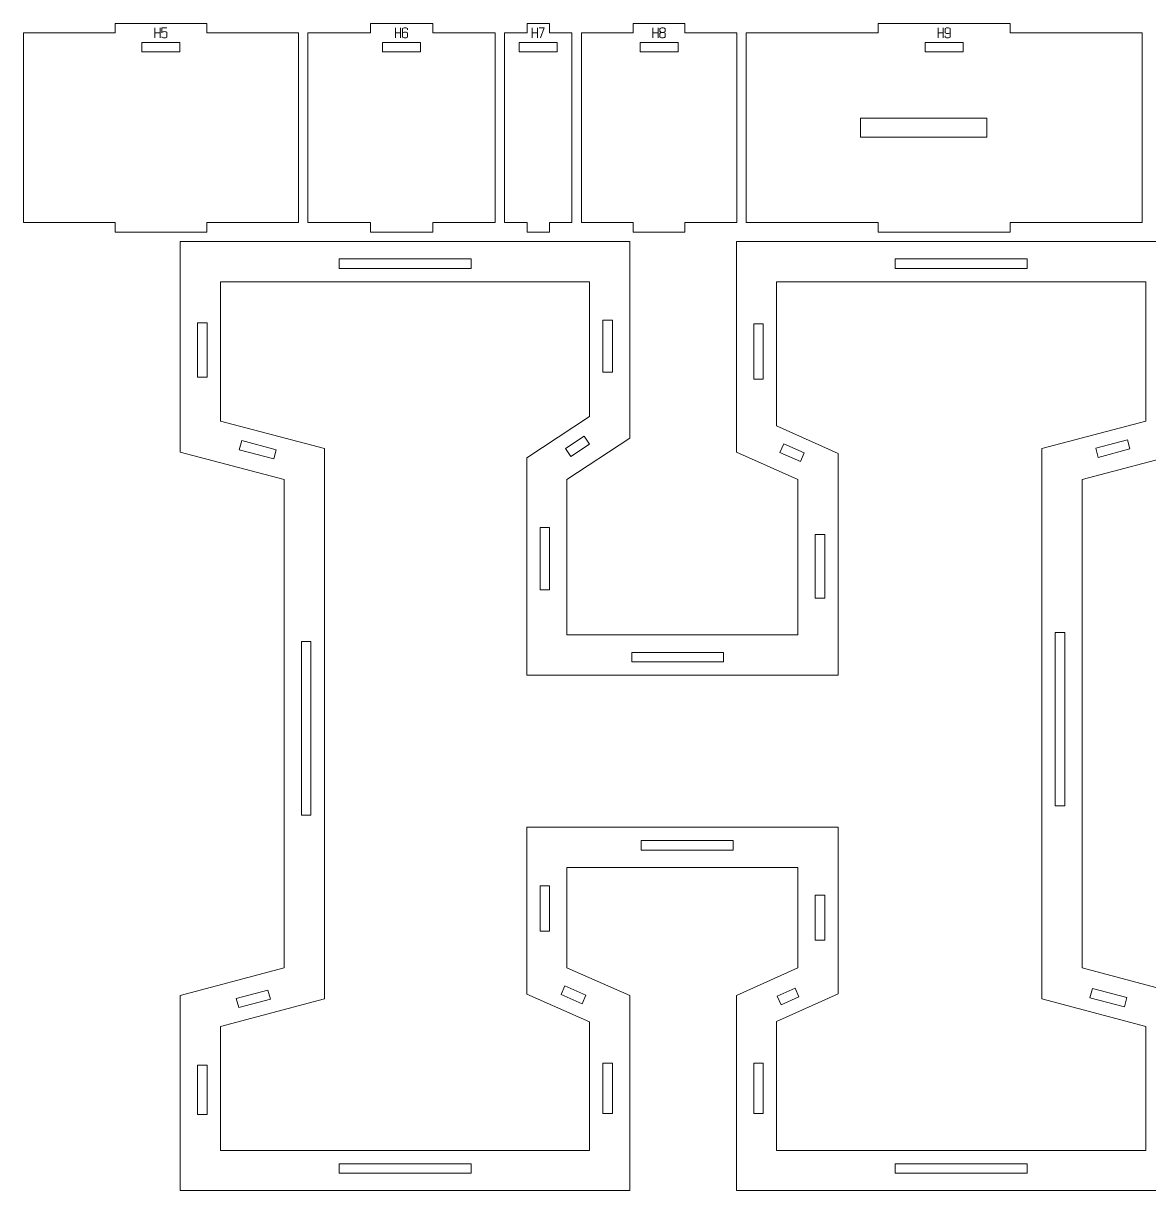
# Model space of a CAD drawing. Header units: centimetres. Extents: x -250 to 250, y -508 to 508.
# Drawn here: x -222.85 to -187.27, y -172.11 to -135.21 of the extents above; entities that cross this region are included whole.
import ezdxf

# ---------------------------------------------------------------- set-up
doc = ezdxf.new("R2010")
doc.units = ezdxf.units.CM
doc.header["$MEASUREMENT"] = 0
doc.layers.add('Capa 1', color=7, linetype='Continuous')

msp = doc.modelspace()

# ---------------------------------------------------------------- linework, layer by layer
at = {"layer": 'Capa 1', "color": 240, "lineweight": 9}
for points, knots in [([(-222.84597, -135.50568), (-222.84597, -135.50568), (-222.84597, -141.50568), (-222.84597, -141.50568), (-222.84597, -141.50568), (-219.94632, -141.50568), (-219.94632, -141.50568), (-219.94632, -141.50568), (-219.94632, -141.80568), (-219.94632, -141.80568), (-219.94632, -141.80568), (-217.04667, -141.80568), (-217.04667, -141.80568), (-217.04667, -141.80568), (-217.04667, -141.50568), (-217.04667, -141.50568), (-217.04667, -141.50568), (-214.14703, -141.50568), (-214.14703, -141.50568), (-214.14703, -141.50568), (-214.14703, -135.50568), (-214.14703, -135.50568), (-214.14703, -135.50568), (-217.04667, -135.50568), (-217.04667, -135.50568), (-217.04667, -135.50568), (-217.04667, -135.20568), (-217.04667, -135.20568), (-217.04667, -135.20568), (-219.94632, -135.20568), (-219.94632, -135.20568), (-219.94632, -135.20568), (-219.94632, -135.50568), (-219.94632, -135.50568), (-219.94632, -135.50568), (-222.84597, -135.50568), (-222.84597, -135.50568)], [0, 0, 0, 0, 0.08333333, 0.08333333, 0.08333333, 0.16666667, 0.16666667, 0.16666667, 0.25, 0.25, 0.25, 0.33333333, 0.33333333, 0.33333333, 0.41666667, 0.41666667, 0.41666667, 0.5, 0.5, 0.5, 0.58333333, 0.58333333, 0.58333333, 0.66666667, 0.66666667, 0.66666667, 0.75, 0.75, 0.75, 0.83333333, 0.83333333, 0.83333333, 0.91666667, 0.91666667, 0.91666667, 1, 1, 1, 1]), ([(-213.84703, -135.50568), (-213.84703, -135.50568), (-213.84703, -141.50568), (-213.84703, -141.50568), (-213.84703, -141.50568), (-211.87382, -141.50568), (-211.87382, -141.50568), (-211.87382, -141.50568), (-211.87382, -141.80568), (-211.87382, -141.80568), (-211.87382, -141.80568), (-209.90061, -141.80568), (-209.90061, -141.80568), (-209.90061, -141.80568), (-209.90061, -141.50568), (-209.90061, -141.50568), (-209.90061, -141.50568), (-207.9274, -141.50568), (-207.9274, -141.50568), (-207.9274, -141.50568), (-207.9274, -135.50568), (-207.9274, -135.50568), (-207.9274, -135.50568), (-209.90061, -135.50568), (-209.90061, -135.50568), (-209.90061, -135.50568), (-209.90061, -135.20568), (-209.90061, -135.20568), (-209.90061, -135.20568), (-211.87382, -135.20568), (-211.87382, -135.20568), (-211.87382, -135.20568), (-211.87382, -135.50568), (-211.87382, -135.50568), (-211.87382, -135.50568), (-213.84703, -135.50568), (-213.84703, -135.50568)], [0, 0, 0, 0, 0.08333333, 0.08333333, 0.08333333, 0.16666667, 0.16666667, 0.16666667, 0.25, 0.25, 0.25, 0.33333333, 0.33333333, 0.33333333, 0.41666667, 0.41666667, 0.41666667, 0.5, 0.5, 0.5, 0.58333333, 0.58333333, 0.58333333, 0.66666667, 0.66666667, 0.66666667, 0.75, 0.75, 0.75, 0.83333333, 0.83333333, 0.83333333, 0.91666667, 0.91666667, 0.91666667, 1, 1, 1, 1]), ([(-207.6274, -135.50568), (-207.6274, -135.50568), (-207.6274, -141.50568), (-207.6274, -141.50568), (-207.6274, -141.50568), (-206.91857, -141.50568), (-206.91857, -141.50568), (-206.91857, -141.50568), (-206.91857, -141.80568), (-206.91857, -141.80568), (-206.91857, -141.80568), (-206.20975, -141.80568), (-206.20975, -141.80568), (-206.20975, -141.80568), (-206.20975, -141.50568), (-206.20975, -141.50568), (-206.20975, -141.50568), (-205.50093, -141.50568), (-205.50093, -141.50568), (-205.50093, -141.50568), (-205.50093, -135.50568), (-205.50093, -135.50568), (-205.50093, -135.50568), (-206.20975, -135.50568), (-206.20975, -135.50568), (-206.20975, -135.50568), (-206.20975, -135.20568), (-206.20975, -135.20568), (-206.20975, -135.20568), (-206.91857, -135.20568), (-206.91857, -135.20568), (-206.91857, -135.20568), (-206.91857, -135.50568), (-206.91857, -135.50568), (-206.91857, -135.50568), (-207.6274, -135.50568), (-207.6274, -135.50568)], [0, 0, 0, 0, 0.08333333, 0.08333333, 0.08333333, 0.16666667, 0.16666667, 0.16666667, 0.25, 0.25, 0.25, 0.33333333, 0.33333333, 0.33333333, 0.41666667, 0.41666667, 0.41666667, 0.5, 0.5, 0.5, 0.58333333, 0.58333333, 0.58333333, 0.66666667, 0.66666667, 0.66666667, 0.75, 0.75, 0.75, 0.83333333, 0.83333333, 0.83333333, 0.91666667, 0.91666667, 0.91666667, 1, 1, 1, 1]), ([(-205.20093, -135.50568), (-205.20093, -135.50568), (-205.20093, -141.50568), (-205.20093, -141.50568), (-205.20093, -141.50568), (-203.564, -141.50568), (-203.564, -141.50568), (-203.564, -141.50568), (-203.564, -141.80568), (-203.564, -141.80568), (-203.564, -141.80568), (-201.92707, -141.80568), (-201.92707, -141.80568), (-201.92707, -141.80568), (-201.92707, -141.50568), (-201.92707, -141.50568), (-201.92707, -141.50568), (-200.29014, -141.50568), (-200.29014, -141.50568), (-200.29014, -141.50568), (-200.29014, -135.50568), (-200.29014, -135.50568), (-200.29014, -135.50568), (-201.92707, -135.50568), (-201.92707, -135.50568), (-201.92707, -135.50568), (-201.92707, -135.20568), (-201.92707, -135.20568), (-201.92707, -135.20568), (-203.564, -135.20568), (-203.564, -135.20568), (-203.564, -135.20568), (-203.564, -135.50568), (-203.564, -135.50568), (-203.564, -135.50568), (-205.20093, -135.50568), (-205.20093, -135.50568)], [0, 0, 0, 0, 0.08333333, 0.08333333, 0.08333333, 0.16666667, 0.16666667, 0.16666667, 0.25, 0.25, 0.25, 0.33333333, 0.33333333, 0.33333333, 0.41666667, 0.41666667, 0.41666667, 0.5, 0.5, 0.5, 0.58333333, 0.58333333, 0.58333333, 0.66666667, 0.66666667, 0.66666667, 0.75, 0.75, 0.75, 0.83333333, 0.83333333, 0.83333333, 0.91666667, 0.91666667, 0.91666667, 1, 1, 1, 1]), ([(-199.99014, -135.50568), (-199.99014, -135.50568), (-199.99014, -141.50568), (-199.99014, -141.50568), (-199.99014, -141.50568), (-195.81752, -141.50568), (-195.81752, -141.50568), (-195.81752, -141.50568), (-195.81752, -141.80568), (-195.81752, -141.80568), (-195.81752, -141.80568), (-191.64491, -141.80568), (-191.64491, -141.80568), (-191.64491, -141.80568), (-191.64491, -141.50568), (-191.64491, -141.50568), (-191.64491, -141.50568), (-187.4723, -141.50568), (-187.4723, -141.50568), (-187.4723, -141.50568), (-187.4723, -135.50568), (-187.4723, -135.50568), (-187.4723, -135.50568), (-191.64491, -135.50568), (-191.64491, -135.50568), (-191.64491, -135.50568), (-191.64491, -135.20568), (-191.64491, -135.20568), (-191.64491, -135.20568), (-195.81752, -135.20568), (-195.81752, -135.20568), (-195.81752, -135.20568), (-195.81752, -135.50568), (-195.81752, -135.50568), (-195.81752, -135.50568), (-199.99014, -135.50568), (-199.99014, -135.50568)], [0, 0, 0, 0, 0.08333333, 0.08333333, 0.08333333, 0.16666667, 0.16666667, 0.16666667, 0.25, 0.25, 0.25, 0.33333333, 0.33333333, 0.33333333, 0.41666667, 0.41666667, 0.41666667, 0.5, 0.5, 0.5, 0.58333333, 0.58333333, 0.58333333, 0.66666667, 0.66666667, 0.66666667, 0.75, 0.75, 0.75, 0.83333333, 0.83333333, 0.83333333, 0.91666667, 0.91666667, 0.91666667, 1, 1, 1, 1]), ([(-219.0965, -135.80591), (-219.0965, -135.80591), (-217.8965, -135.80591), (-217.8965, -135.80591), (-217.8965, -135.80591), (-217.8965, -136.10591), (-217.8965, -136.10591), (-217.8965, -136.10591), (-219.0965, -136.10591), (-219.0965, -136.10591), (-219.0965, -136.10591), (-219.0965, -135.80591), (-219.0965, -135.80591)], [0, 0, 0, 0, 0.25, 0.25, 0.25, 0.5, 0.5, 0.5, 0.75, 0.75, 0.75, 1, 1, 1, 1]), ([(-211.48721, -135.80591), (-211.48721, -135.80591), (-210.28721, -135.80591), (-210.28721, -135.80591), (-210.28721, -135.80591), (-210.28721, -136.10591), (-210.28721, -136.10591), (-210.28721, -136.10591), (-211.48721, -136.10591), (-211.48721, -136.10591), (-211.48721, -136.10591), (-211.48721, -135.80591), (-211.48721, -135.80591)], [0, 0, 0, 0, 0.25, 0.25, 0.25, 0.5, 0.5, 0.5, 0.75, 0.75, 0.75, 1, 1, 1, 1]), ([(-207.16416, -135.80591), (-207.16416, -135.80591), (-205.96416, -135.80591), (-205.96416, -135.80591), (-205.96416, -135.80591), (-205.96416, -136.10591), (-205.96416, -136.10591), (-205.96416, -136.10591), (-207.16416, -136.10591), (-207.16416, -136.10591), (-207.16416, -136.10591), (-207.16416, -135.80591), (-207.16416, -135.80591)], [0, 0, 0, 0, 0.25, 0.25, 0.25, 0.5, 0.5, 0.5, 0.75, 0.75, 0.75, 1, 1, 1, 1]), ([(-203.34553, -135.80591), (-203.34553, -135.80591), (-202.14553, -135.80591), (-202.14553, -135.80591), (-202.14553, -135.80591), (-202.14553, -136.10591), (-202.14553, -136.10591), (-202.14553, -136.10591), (-203.34553, -136.10591), (-203.34553, -136.10591), (-203.34553, -136.10591), (-203.34553, -135.80591), (-203.34553, -135.80591)], [0, 0, 0, 0, 0.25, 0.25, 0.25, 0.5, 0.5, 0.5, 0.75, 0.75, 0.75, 1, 1, 1, 1]), ([(-194.33122, -135.80591), (-194.33122, -135.80591), (-193.13122, -135.80591), (-193.13122, -135.80591), (-193.13122, -135.80591), (-193.13122, -136.10591), (-193.13122, -136.10591), (-193.13122, -136.10591), (-194.33122, -136.10591), (-194.33122, -136.10591), (-194.33122, -136.10591), (-194.33122, -135.80591), (-194.33122, -135.80591)], [0, 0, 0, 0, 0.25, 0.25, 0.25, 0.5, 0.5, 0.5, 0.75, 0.75, 0.75, 1, 1, 1, 1]), ([(-196.37931, -138.20568), (-196.37931, -138.20568), (-192.37931, -138.20568), (-192.37931, -138.20568), (-192.37931, -138.20568), (-192.37931, -138.80568), (-192.37931, -138.80568), (-192.37931, -138.80568), (-196.37931, -138.80568), (-196.37931, -138.80568), (-196.37931, -138.80568), (-196.37931, -138.20568), (-196.37931, -138.20568)], [0, 0, 0, 0, 0.25, 0.25, 0.25, 0.5, 0.5, 0.5, 0.75, 0.75, 0.75, 1, 1, 1, 1]), ([(-186.08525, -142.10568), (-186.08525, -142.10568), (-186.08525, -148.75785), (-186.08525, -148.75785), (-186.08525, -148.75785), (-189.36893, -149.62743), (-189.36893, -149.62743), (-189.36893, -149.62743), (-189.36893, -165.0622), (-189.36893, -165.0622), (-189.36893, -165.0622), (-186.08525, -165.93177), (-186.08525, -165.93177), (-186.08525, -165.93177), (-186.08525, -172.10568), (-186.08525, -172.10568), (-186.08525, -172.10568), (-200.30014, -172.10568), (-200.30014, -172.10568), (-200.30014, -172.10568), (-200.30014, -165.93177), (-200.30014, -165.93177), (-200.30014, -165.93177), (-198.35585, -165.0622), (-198.35585, -165.0622), (-198.35585, -165.0622), (-198.35585, -161.88828), (-198.35585, -161.88828), (-198.35585, -161.88828), (-205.65773, -161.88828), (-205.65773, -161.88828), (-205.65773, -161.88828), (-205.65773, -165.0622), (-205.65773, -165.0622), (-205.65773, -165.0622), (-203.67024, -165.93177), (-203.67024, -165.93177), (-203.67024, -165.93177), (-203.67024, -172.10568), (-203.67024, -172.10568), (-203.67024, -172.10568), (-217.88514, -172.10568), (-217.88514, -172.10568), (-217.88514, -172.10568), (-217.88514, -165.93177), (-217.88514, -165.93177), (-217.88514, -165.93177), (-214.60145, -165.0622), (-214.60145, -165.0622), (-214.60145, -165.0622), (-214.60145, -149.62743), (-214.60145, -149.62743), (-214.60145, -149.62743), (-217.88514, -148.75785), (-217.88514, -148.75785), (-217.88514, -148.75785), (-217.88514, -142.10568), (-217.88514, -142.10568), (-217.88514, -142.10568), (-203.67024, -142.10568), (-203.67024, -142.10568), (-203.67024, -142.10568), (-203.67024, -148.32307), (-203.67024, -148.32307), (-203.67024, -148.32307), (-205.65773, -149.62743), (-205.65773, -149.62743), (-205.65773, -149.62743), (-205.65773, -154.54046), (-205.65773, -154.54046), (-205.65773, -154.54046), (-198.35585, -154.54046), (-198.35585, -154.54046), (-198.35585, -154.54046), (-198.35585, -149.62743), (-198.35585, -149.62743), (-198.35585, -149.62743), (-200.30014, -148.75785), (-200.30014, -148.75785), (-200.30014, -148.75785), (-200.30014, -142.10568), (-200.30014, -142.10568), (-200.30014, -142.10568), (-186.08525, -142.10568), (-186.08525, -142.10568)], [0, 0, 0, 0, 0.03571429, 0.03571429, 0.03571429, 0.07142857, 0.07142857, 0.07142857, 0.10714286, 0.10714286, 0.10714286, 0.14285714, 0.14285714, 0.14285714, 0.17857143, 0.17857143, 0.17857143, 0.21428571, 0.21428571, 0.21428571, 0.25, 0.25, 0.25, 0.28571429, 0.28571429, 0.28571429, 0.32142857, 0.32142857, 0.32142857, 0.35714286, 0.35714286, 0.35714286, 0.39285714, 0.39285714, 0.39285714, 0.42857143, 0.42857143, 0.42857143, 0.46428571, 0.46428571, 0.46428571, 0.5, 0.5, 0.5, 0.53571429, 0.53571429, 0.53571429, 0.57142857, 0.57142857, 0.57142857, 0.60714286, 0.60714286, 0.60714286, 0.64285714, 0.64285714, 0.64285714, 0.67857143, 0.67857143, 0.67857143, 0.71428571, 0.71428571, 0.71428571, 0.75, 0.75, 0.75, 0.78571429, 0.78571429, 0.78571429, 0.82142857, 0.82142857, 0.82142857, 0.85714286, 0.85714286, 0.85714286, 0.89285714, 0.89285714, 0.89285714, 0.92857143, 0.92857143, 0.92857143, 0.96428571, 0.96428571, 0.96428571, 1, 1, 1, 1]), ([(-212.864, -142.95421), (-212.864, -142.95421), (-208.69138, -142.95421), (-208.69138, -142.95421), (-208.69138, -142.95421), (-208.69138, -142.65421), (-208.69138, -142.65421), (-208.69138, -142.65421), (-212.864, -142.65421), (-212.864, -142.65421), (-212.864, -142.65421), (-212.864, -142.95421), (-212.864, -142.95421)], [0, 0, 0, 0, 0.25, 0.25, 0.25, 0.5, 0.5, 0.5, 0.75, 0.75, 0.75, 1, 1, 1, 1]), ([(-195.279, -142.95421), (-195.279, -142.95421), (-191.10639, -142.95421), (-191.10639, -142.95421), (-191.10639, -142.95421), (-191.10639, -142.65421), (-191.10639, -142.65421), (-191.10639, -142.65421), (-195.279, -142.65421), (-195.279, -142.65421), (-195.279, -142.65421), (-195.279, -142.95421), (-195.279, -142.95421)], [0, 0, 0, 0, 0.25, 0.25, 0.25, 0.5, 0.5, 0.5, 0.75, 0.75, 0.75, 1, 1, 1, 1]), ([(-187.35804, -143.37847), (-187.35804, -143.37847), (-199.02735, -143.37847), (-199.02735, -143.37847), (-199.02735, -143.37847), (-199.02735, -147.93281), (-199.02735, -147.93281), (-199.02735, -147.93281), (-197.08306, -148.80239), (-197.08306, -148.80239), (-197.08306, -148.80239), (-197.08306, -155.81325), (-197.08306, -155.81325), (-197.08306, -155.81325), (-206.93052, -155.81325), (-206.93052, -155.81325), (-206.93052, -155.81325), (-206.93052, -148.94033), (-206.93052, -148.94033), (-206.93052, -148.94033), (-204.94303, -147.63597), (-204.94303, -147.63597), (-204.94303, -147.63597), (-204.94303, -143.37847), (-204.94303, -143.37847), (-204.94303, -143.37847), (-216.61235, -143.37847), (-216.61235, -143.37847), (-216.61235, -143.37847), (-216.61235, -147.77824), (-216.61235, -147.77824), (-216.61235, -147.77824), (-213.32866, -148.64782), (-213.32866, -148.64782), (-213.32866, -148.64782), (-213.32866, -166.04181), (-213.32866, -166.04181), (-213.32866, -166.04181), (-216.61235, -166.91138), (-216.61235, -166.91138), (-216.61235, -166.91138), (-216.61235, -170.83289), (-216.61235, -170.83289), (-216.61235, -170.83289), (-204.94303, -170.83289), (-204.94303, -170.83289), (-204.94303, -170.83289), (-204.94303, -166.76418), (-204.94303, -166.76418), (-204.94303, -166.76418), (-206.93052, -165.89461), (-206.93052, -165.89461), (-206.93052, -165.89461), (-206.93052, -160.61549), (-206.93052, -160.61549), (-206.93052, -160.61549), (-197.08306, -160.61549), (-197.08306, -160.61549), (-197.08306, -160.61549), (-197.08306, -165.88724), (-197.08306, -165.88724), (-197.08306, -165.88724), (-199.02735, -166.75681), (-199.02735, -166.75681), (-199.02735, -166.75681), (-199.02735, -170.83289), (-199.02735, -170.83289), (-199.02735, -170.83289), (-187.35804, -170.83289), (-187.35804, -170.83289), (-187.35804, -170.83289), (-187.35804, -166.91138), (-187.35804, -166.91138), (-187.35804, -166.91138), (-190.64172, -166.04181), (-190.64172, -166.04181), (-190.64172, -166.04181), (-190.64172, -148.64783), (-190.64172, -148.64783), (-190.64172, -148.64783), (-187.35804, -147.77825), (-187.35804, -147.77825), (-187.35804, -147.77825), (-187.35804, -143.37847), (-187.35804, -143.37847)], [0, 0, 0, 0, 0.03571429, 0.03571429, 0.03571429, 0.07142857, 0.07142857, 0.07142857, 0.10714286, 0.10714286, 0.10714286, 0.14285714, 0.14285714, 0.14285714, 0.17857143, 0.17857143, 0.17857143, 0.21428571, 0.21428571, 0.21428571, 0.25, 0.25, 0.25, 0.28571429, 0.28571429, 0.28571429, 0.32142857, 0.32142857, 0.32142857, 0.35714286, 0.35714286, 0.35714286, 0.39285714, 0.39285714, 0.39285714, 0.42857143, 0.42857143, 0.42857143, 0.46428571, 0.46428571, 0.46428571, 0.5, 0.5, 0.5, 0.53571429, 0.53571429, 0.53571429, 0.57142857, 0.57142857, 0.57142857, 0.60714286, 0.60714286, 0.60714286, 0.64285714, 0.64285714, 0.64285714, 0.67857143, 0.67857143, 0.67857143, 0.71428571, 0.71428571, 0.71428571, 0.75, 0.75, 0.75, 0.78571429, 0.78571429, 0.78571429, 0.82142857, 0.82142857, 0.82142857, 0.85714286, 0.85714286, 0.85714286, 0.89285714, 0.89285714, 0.89285714, 0.92857143, 0.92857143, 0.92857143, 0.96428571, 0.96428571, 0.96428571, 1, 1, 1, 1]), ([(-204.51877, -144.59114), (-204.51877, -144.59114), (-204.51877, -146.22807), (-204.51877, -146.22807), (-204.51877, -146.22807), (-204.21877, -146.22807), (-204.21877, -146.22807), (-204.21877, -146.22807), (-204.21877, -144.59114), (-204.21877, -144.59114), (-204.21877, -144.59114), (-204.51877, -144.59114), (-204.51877, -144.59114)], [0, 0, 0, 0, 0.25, 0.25, 0.25, 0.5, 0.5, 0.5, 0.75, 0.75, 0.75, 1, 1, 1, 1]), ([(-217.03661, -146.38792), (-217.03661, -146.38792), (-217.03661, -144.67107), (-217.03661, -144.67107), (-217.03661, -144.67107), (-217.33661, -144.67107), (-217.33661, -144.67107), (-217.33661, -144.67107), (-217.33661, -146.38792), (-217.33661, -146.38792), (-217.33661, -146.38792), (-217.03661, -146.38792), (-217.03661, -146.38792)], [0, 0, 0, 0, 0.25, 0.25, 0.25, 0.5, 0.5, 0.5, 0.75, 0.75, 0.75, 1, 1, 1, 1]), ([(-199.45161, -146.45662), (-199.45161, -146.45662), (-199.45161, -144.70541), (-199.45161, -144.70541), (-199.45161, -144.70541), (-199.75161, -144.70541), (-199.75161, -144.70541), (-199.75161, -144.70541), (-199.75161, -146.45662), (-199.75161, -146.45662), (-199.75161, -146.45662), (-199.45161, -146.45662), (-199.45161, -146.45662)], [0, 0, 0, 0, 0.25, 0.25, 0.25, 0.5, 0.5, 0.5, 0.75, 0.75, 0.75, 1, 1, 1, 1]), ([(-205.11137, -148.25392), (-205.11137, -148.25392), (-205.70397, -148.64283), (-205.70397, -148.64283), (-205.70397, -148.64283), (-205.53937, -148.89364), (-205.53937, -148.89364), (-205.53937, -148.89364), (-204.94677, -148.50473), (-204.94677, -148.50473), (-204.94677, -148.50473), (-205.11137, -148.25392), (-205.11137, -148.25392)], [0, 0, 0, 0, 0.25, 0.25, 0.25, 0.5, 0.5, 0.5, 0.75, 0.75, 0.75, 1, 1, 1, 1]), ([(-214.84748, -148.6845), (-214.84748, -148.6845), (-215.94205, -148.39464), (-215.94205, -148.39464), (-215.94205, -148.39464), (-216.01884, -148.68464), (-216.01884, -148.68464), (-216.01884, -148.68464), (-214.92428, -148.9745), (-214.92428, -148.9745), (-214.92428, -148.9745), (-214.84748, -148.6845), (-214.84748, -148.6845)], [0, 0, 0, 0, 0.25, 0.25, 0.25, 0.5, 0.5, 0.5, 0.75, 0.75, 0.75, 1, 1, 1, 1]), ([(-198.15542, -148.78754), (-198.15542, -148.78754), (-198.80351, -148.49768), (-198.80351, -148.49768), (-198.80351, -148.49768), (-198.926, -148.77154), (-198.926, -148.77154), (-198.926, -148.77154), (-198.2779, -149.0614), (-198.2779, -149.0614), (-198.2779, -149.0614), (-198.15542, -148.78754), (-198.15542, -148.78754)], [0, 0, 0, 0, 0.25, 0.25, 0.25, 0.5, 0.5, 0.5, 0.75, 0.75, 0.75, 1, 1, 1, 1]), ([(-187.93489, -148.36989), (-187.93489, -148.36989), (-188.93601, -148.63501), (-188.93601, -148.63501), (-188.93601, -148.63501), (-188.85921, -148.92501), (-188.85921, -148.92501), (-188.85921, -148.92501), (-187.85809, -148.6599), (-187.85809, -148.6599), (-187.85809, -148.6599), (-187.93489, -148.36989), (-187.93489, -148.36989)], [0, 0, 0, 0, 0.25, 0.25, 0.25, 0.5, 0.5, 0.5, 0.75, 0.75, 0.75, 1, 1, 1, 1]), ([(-206.50626, -151.14257), (-206.50626, -151.14257), (-206.50626, -153.11578), (-206.50626, -153.11578), (-206.50626, -153.11578), (-206.20626, -153.11578), (-206.20626, -153.11578), (-206.20626, -153.11578), (-206.20626, -151.14257), (-206.20626, -151.14257), (-206.20626, -151.14257), (-206.50626, -151.14257), (-206.50626, -151.14257)], [0, 0, 0, 0, 0.25, 0.25, 0.25, 0.5, 0.5, 0.5, 0.75, 0.75, 0.75, 1, 1, 1, 1]), ([(-197.50732, -153.37641), (-197.50732, -153.37641), (-197.50732, -151.36384), (-197.50732, -151.36384), (-197.50732, -151.36384), (-197.80732, -151.36384), (-197.80732, -151.36384), (-197.80732, -151.36384), (-197.80732, -153.37641), (-197.80732, -153.37641), (-197.80732, -153.37641), (-197.50732, -153.37641), (-197.50732, -153.37641)], [0, 0, 0, 0, 0.25, 0.25, 0.25, 0.5, 0.5, 0.5, 0.75, 0.75, 0.75, 1, 1, 1, 1]), ([(-190.21746, -154.458), (-190.21746, -154.458), (-190.21746, -159.94163), (-190.21746, -159.94163), (-190.21746, -159.94163), (-189.91746, -159.94163), (-189.91746, -159.94163), (-189.91746, -159.94163), (-189.91746, -154.458), (-189.91746, -154.458), (-189.91746, -154.458), (-190.21746, -154.458), (-190.21746, -154.458)], [0, 0, 0, 0, 0.25, 0.25, 0.25, 0.5, 0.5, 0.5, 0.75, 0.75, 0.75, 1, 1, 1, 1]), ([(-213.75292, -160.23163), (-213.75292, -160.23163), (-213.75292, -154.748), (-213.75292, -154.748), (-213.75292, -154.748), (-214.05292, -154.748), (-214.05292, -154.748), (-214.05292, -154.748), (-214.05292, -160.23163), (-214.05292, -160.23163), (-214.05292, -160.23163), (-213.75292, -160.23163), (-213.75292, -160.23163)], [0, 0, 0, 0, 0.25, 0.25, 0.25, 0.5, 0.5, 0.5, 0.75, 0.75, 0.75, 1, 1, 1, 1]), ([(-203.60661, -155.38899), (-203.60661, -155.38899), (-200.70697, -155.38899), (-200.70697, -155.38899), (-200.70697, -155.38899), (-200.70697, -155.08899), (-200.70697, -155.08899), (-200.70697, -155.08899), (-203.60661, -155.08899), (-203.60661, -155.08899), (-203.60661, -155.08899), (-203.60661, -155.38899), (-203.60661, -155.38899)], [0, 0, 0, 0, 0.25, 0.25, 0.25, 0.5, 0.5, 0.5, 0.75, 0.75, 0.75, 1, 1, 1, 1]), ([(-200.40697, -161.03975), (-200.40697, -161.03975), (-203.30661, -161.03975), (-203.30661, -161.03975), (-203.30661, -161.03975), (-203.30661, -161.33975), (-203.30661, -161.33975), (-203.30661, -161.33975), (-200.40697, -161.33975), (-200.40697, -161.33975), (-200.40697, -161.33975), (-200.40697, -161.03975), (-200.40697, -161.03975)], [0, 0, 0, 0, 0.25, 0.25, 0.25, 0.5, 0.5, 0.5, 0.75, 0.75, 0.75, 1, 1, 1, 1]), ([(-206.50626, -162.47393), (-206.50626, -162.47393), (-206.50626, -163.90811), (-206.50626, -163.90811), (-206.50626, -163.90811), (-206.20626, -163.90811), (-206.20626, -163.90811), (-206.20626, -163.90811), (-206.20626, -162.47393), (-206.20626, -162.47393), (-206.20626, -162.47393), (-206.50626, -162.47393), (-206.50626, -162.47393)], [0, 0, 0, 0, 0.25, 0.25, 0.25, 0.5, 0.5, 0.5, 0.75, 0.75, 0.75, 1, 1, 1, 1]), ([(-197.50732, -164.18807), (-197.50732, -164.18807), (-197.50732, -162.76391), (-197.50732, -162.76391), (-197.50732, -162.76391), (-197.80732, -162.76391), (-197.80732, -162.76391), (-197.80732, -162.76391), (-197.80732, -164.18807), (-197.80732, -164.18807), (-197.80732, -164.18807), (-197.50732, -164.18807), (-197.50732, -164.18807)], [0, 0, 0, 0, 0.25, 0.25, 0.25, 0.5, 0.5, 0.5, 0.75, 0.75, 0.75, 1, 1, 1, 1]), ([(-205.84376, -165.907), (-205.84376, -165.907), (-205.18127, -166.19685), (-205.18127, -166.19685), (-205.18127, -166.19685), (-205.06102, -165.92201), (-205.06102, -165.92201), (-205.06102, -165.92201), (-205.72351, -165.63215), (-205.72351, -165.63215), (-205.72351, -165.63215), (-205.84376, -165.907), (-205.84376, -165.907)], [0, 0, 0, 0, 0.25, 0.25, 0.25, 0.5, 0.5, 0.5, 0.75, 0.75, 0.75, 1, 1, 1, 1]), ([(-216.03549, -166.31973), (-216.03549, -166.31973), (-215.03438, -166.05462), (-215.03438, -166.05462), (-215.03438, -166.05462), (-215.11117, -165.76462), (-215.11117, -165.76462), (-215.11117, -165.76462), (-216.11229, -166.02973), (-216.11229, -166.02973), (-216.11229, -166.02973), (-216.03549, -166.31973), (-216.03549, -166.31973)], [0, 0, 0, 0, 0.25, 0.25, 0.25, 0.5, 0.5, 0.5, 0.75, 0.75, 0.75, 1, 1, 1, 1]), ([(-198.88684, -166.22921), (-198.88684, -166.22921), (-198.32208, -165.97663), (-198.32208, -165.97663), (-198.32208, -165.97663), (-198.44456, -165.70277), (-198.44456, -165.70277), (-198.44456, -165.70277), (-199.00933, -165.95535), (-199.00933, -165.95535), (-199.00933, -165.95535), (-198.88684, -166.22921), (-198.88684, -166.22921)], [0, 0, 0, 0, 0.25, 0.25, 0.25, 0.5, 0.5, 0.5, 0.75, 0.75, 0.75, 1, 1, 1, 1]), ([(-189.1229, -166.00513), (-189.1229, -166.00513), (-188.02834, -166.29498), (-188.02834, -166.29498), (-188.02834, -166.29498), (-187.95154, -166.00498), (-187.95154, -166.00498), (-187.95154, -166.00498), (-189.0461, -165.71512), (-189.0461, -165.71512), (-189.0461, -165.71512), (-189.1229, -166.00513), (-189.1229, -166.00513)], [0, 0, 0, 0, 0.25, 0.25, 0.25, 0.5, 0.5, 0.5, 0.75, 0.75, 0.75, 1, 1, 1, 1]), ([(-217.03661, -169.69971), (-217.03661, -169.69971), (-217.03661, -168.14228), (-217.03661, -168.14228), (-217.03661, -168.14228), (-217.33661, -168.14228), (-217.33661, -168.14228), (-217.33661, -168.14228), (-217.33661, -169.69971), (-217.33661, -169.69971), (-217.33661, -169.69971), (-217.03661, -169.69971), (-217.03661, -169.69971)], [0, 0, 0, 0, 0.25, 0.25, 0.25, 0.5, 0.5, 0.5, 0.75, 0.75, 0.75, 1, 1, 1, 1]), ([(-204.51877, -168.07686), (-204.51877, -168.07686), (-204.51877, -169.667), (-204.51877, -169.667), (-204.51877, -169.667), (-204.21877, -169.667), (-204.21877, -169.667), (-204.21877, -169.667), (-204.21877, -168.07686), (-204.21877, -168.07686), (-204.21877, -168.07686), (-204.51877, -168.07686), (-204.51877, -168.07686)], [0, 0, 0, 0, 0.25, 0.25, 0.25, 0.5, 0.5, 0.5, 0.75, 0.75, 0.75, 1, 1, 1, 1]), ([(-199.45161, -169.66537), (-199.45161, -169.66537), (-199.45161, -168.07358), (-199.45161, -168.07358), (-199.45161, -168.07358), (-199.75161, -168.07358), (-199.75161, -168.07358), (-199.75161, -168.07358), (-199.75161, -169.66537), (-199.75161, -169.66537), (-199.75161, -169.66537), (-199.45161, -169.66537), (-199.45161, -169.66537)], [0, 0, 0, 0, 0.25, 0.25, 0.25, 0.5, 0.5, 0.5, 0.75, 0.75, 0.75, 1, 1, 1, 1]), ([(-208.69138, -171.25715), (-208.69138, -171.25715), (-212.864, -171.25715), (-212.864, -171.25715), (-212.864, -171.25715), (-212.864, -171.55715), (-212.864, -171.55715), (-212.864, -171.55715), (-208.69138, -171.55715), (-208.69138, -171.55715), (-208.69138, -171.55715), (-208.69138, -171.25715), (-208.69138, -171.25715)], [0, 0, 0, 0, 0.25, 0.25, 0.25, 0.5, 0.5, 0.5, 0.75, 0.75, 0.75, 1, 1, 1, 1]), ([(-191.10639, -171.25715), (-191.10639, -171.25715), (-195.279, -171.25715), (-195.279, -171.25715), (-195.279, -171.25715), (-195.279, -171.55715), (-195.279, -171.55715), (-195.279, -171.55715), (-191.10639, -171.55715), (-191.10639, -171.55715), (-191.10639, -171.55715), (-191.10639, -171.25715), (-191.10639, -171.25715)], [0, 0, 0, 0, 0.25, 0.25, 0.25, 0.5, 0.5, 0.5, 0.75, 0.75, 0.75, 1, 1, 1, 1])]:
    msp.add_open_spline(points, degree=3, knots=knots, dxfattribs=at)
at = {"layer": 'Capa 1', "color": 114, "lineweight": 9}
for points, knots in [([(-218.68912, -135.66288), (-218.68912, -135.66288), (-218.68912, -135.34644), (-218.68912, -135.34644), (-218.68912, -135.34644), (-218.68912, -135.50237), (-218.68912, -135.50237), (-218.68912, -135.50237), (-218.52494, -135.50237), (-218.52494, -135.50237), (-218.52494, -135.50237), (-218.52494, -135.34644), (-218.52494, -135.34644), (-218.52494, -135.34644), (-218.52494, -135.66288), (-218.52494, -135.66288), (-218.52494, -135.66288), (-218.52494, -135.50237), (-218.52494, -135.50237), (-218.52494, -135.50237), (-218.68912, -135.50237), (-218.68912, -135.50237), (-218.68912, -135.50237), (-218.68912, -135.66288), (-218.68912, -135.66288)], [0, 0, 0, 0, 0.125, 0.125, 0.125, 0.25, 0.25, 0.25, 0.375, 0.375, 0.375, 0.5, 0.5, 0.5, 0.625, 0.625, 0.625, 0.75, 0.75, 0.75, 0.875, 0.875, 0.875, 1, 1, 1, 1]), ([(-218.38644, -135.66288), (-218.40998, -135.66288), (-218.42963, -135.65944), (-218.44537, -135.65256), (-218.46112, -135.64568), (-218.46899, -135.63735), (-218.46899, -135.62757), (-218.46899, -135.63735), (-218.46112, -135.64568), (-218.44537, -135.65256), (-218.42963, -135.65944), (-218.40998, -135.66288), (-218.38644, -135.66288), (-218.3629, -135.66288), (-218.34325, -135.65944), (-218.32751, -135.65256), (-218.31176, -135.64568), (-218.30389, -135.63735), (-218.30389, -135.62757), (-218.30389, -135.62757), (-218.30389, -135.50191), (-218.30389, -135.50191), (-218.30389, -135.49212), (-218.31176, -135.48379), (-218.32751, -135.47691), (-218.34325, -135.47003), (-218.3629, -135.46659), (-218.38644, -135.46659), (-218.40784, -135.46843), (-218.42435, -135.47088), (-218.43597, -135.47393), (-218.44759, -135.47699), (-218.45859, -135.48632), (-218.46899, -135.50191), (-218.46899, -135.50191), (-218.46899, -135.34644), (-218.46899, -135.34644), (-218.46899, -135.34644), (-218.30939, -135.34644), (-218.30939, -135.34644), (-218.30939, -135.34644), (-218.46899, -135.34644), (-218.46899, -135.34644), (-218.46899, -135.34644), (-218.46899, -135.50191), (-218.46899, -135.50191), (-218.45859, -135.48632), (-218.44759, -135.47699), (-218.43597, -135.47393), (-218.42435, -135.47088), (-218.40784, -135.46843), (-218.38644, -135.46659), (-218.3629, -135.46659), (-218.34325, -135.47003), (-218.32751, -135.47691), (-218.31176, -135.48379), (-218.30389, -135.49212), (-218.30389, -135.50191), (-218.30389, -135.50191), (-218.30389, -135.62757), (-218.30389, -135.62757), (-218.30389, -135.63735), (-218.31176, -135.64568), (-218.32751, -135.65256), (-218.34325, -135.65944), (-218.3629, -135.66288), (-218.38644, -135.66288)], [0, 0, 0, 0, 0.04545455, 0.04545455, 0.04545455, 0.09090909, 0.09090909, 0.09090909, 0.13636364, 0.13636364, 0.13636364, 0.18181818, 0.18181818, 0.18181818, 0.22727273, 0.22727273, 0.22727273, 0.27272727, 0.27272727, 0.27272727, 0.31818182, 0.31818182, 0.31818182, 0.36363636, 0.36363636, 0.36363636, 0.40909091, 0.40909091, 0.40909091, 0.45454545, 0.45454545, 0.45454545, 0.5, 0.5, 0.5, 0.54545455, 0.54545455, 0.54545455, 0.59090909, 0.59090909, 0.59090909, 0.63636364, 0.63636364, 0.63636364, 0.68181818, 0.68181818, 0.68181818, 0.72727273, 0.72727273, 0.72727273, 0.77272727, 0.77272727, 0.77272727, 0.81818182, 0.81818182, 0.81818182, 0.86363636, 0.86363636, 0.86363636, 0.90909091, 0.90909091, 0.90909091, 0.95454545, 0.95454545, 0.95454545, 1, 1, 1, 1]), ([(-211.07983, -135.66288), (-211.07983, -135.66288), (-211.07983, -135.34644), (-211.07983, -135.34644), (-211.07983, -135.34644), (-211.07983, -135.50237), (-211.07983, -135.50237), (-211.07983, -135.50237), (-210.91565, -135.50237), (-210.91565, -135.50237), (-210.91565, -135.50237), (-210.91565, -135.34644), (-210.91565, -135.34644), (-210.91565, -135.34644), (-210.91565, -135.66288), (-210.91565, -135.66288), (-210.91565, -135.66288), (-210.91565, -135.50237), (-210.91565, -135.50237), (-210.91565, -135.50237), (-211.07983, -135.50237), (-211.07983, -135.50237), (-211.07983, -135.50237), (-211.07983, -135.66288), (-211.07983, -135.66288)], [0, 0, 0, 0, 0.125, 0.125, 0.125, 0.25, 0.25, 0.25, 0.375, 0.375, 0.375, 0.5, 0.5, 0.5, 0.625, 0.625, 0.625, 0.75, 0.75, 0.75, 0.875, 0.875, 0.875, 1, 1, 1, 1]), ([(-210.77715, -135.66288), (-210.80069, -135.66288), (-210.82034, -135.65944), (-210.83608, -135.65256), (-210.85183, -135.64568), (-210.8597, -135.63735), (-210.8597, -135.62757), (-210.8597, -135.62757), (-210.8597, -135.52071), (-210.8597, -135.52071), (-210.8597, -135.52071), (-210.8597, -135.38175), (-210.8597, -135.38175), (-210.8597, -135.37197), (-210.85183, -135.36364), (-210.83608, -135.35676), (-210.82034, -135.34988), (-210.80069, -135.34644), (-210.77715, -135.34644), (-210.75361, -135.34644), (-210.73396, -135.34988), (-210.71822, -135.35676), (-210.70247, -135.36364), (-210.6946, -135.37197), (-210.6946, -135.38175), (-210.6946, -135.38175), (-210.6946, -135.40743), (-210.6946, -135.40743), (-210.6946, -135.40743), (-210.6946, -135.38175), (-210.6946, -135.38175), (-210.6946, -135.37197), (-210.70247, -135.36364), (-210.71822, -135.35676), (-210.73396, -135.34988), (-210.75361, -135.34644), (-210.77715, -135.34644), (-210.80069, -135.34644), (-210.82034, -135.34988), (-210.83608, -135.35676), (-210.85183, -135.36364), (-210.8597, -135.37197), (-210.8597, -135.38175), (-210.8597, -135.38175), (-210.8597, -135.52071), (-210.8597, -135.52071), (-210.8597, -135.51154), (-210.85015, -135.50336), (-210.83104, -135.49618), (-210.81193, -135.48899), (-210.79397, -135.4854), (-210.77715, -135.4854), (-210.75361, -135.4854), (-210.73396, -135.48884), (-210.71822, -135.49572), (-210.70247, -135.5026), (-210.6946, -135.51093), (-210.6946, -135.52071), (-210.6946, -135.52071), (-210.6946, -135.62757), (-210.6946, -135.62757), (-210.6946, -135.63735), (-210.70247, -135.64568), (-210.71822, -135.65256), (-210.73396, -135.65944), (-210.75361, -135.66288), (-210.77715, -135.66288)], [0, 0, 0, 0, 0.04545455, 0.04545455, 0.04545455, 0.09090909, 0.09090909, 0.09090909, 0.13636364, 0.13636364, 0.13636364, 0.18181818, 0.18181818, 0.18181818, 0.22727273, 0.22727273, 0.22727273, 0.27272727, 0.27272727, 0.27272727, 0.31818182, 0.31818182, 0.31818182, 0.36363636, 0.36363636, 0.36363636, 0.40909091, 0.40909091, 0.40909091, 0.45454545, 0.45454545, 0.45454545, 0.5, 0.5, 0.5, 0.54545455, 0.54545455, 0.54545455, 0.59090909, 0.59090909, 0.59090909, 0.63636364, 0.63636364, 0.63636364, 0.68181818, 0.68181818, 0.68181818, 0.72727273, 0.72727273, 0.72727273, 0.77272727, 0.77272727, 0.77272727, 0.81818182, 0.81818182, 0.81818182, 0.86363636, 0.86363636, 0.86363636, 0.90909091, 0.90909091, 0.90909091, 0.95454545, 0.95454545, 0.95454545, 1, 1, 1, 1]), ([(-206.75403, -135.66288), (-206.75403, -135.66288), (-206.75403, -135.34644), (-206.75403, -135.34644), (-206.75403, -135.34644), (-206.75403, -135.50237), (-206.75403, -135.50237), (-206.75403, -135.50237), (-206.58985, -135.50237), (-206.58985, -135.50237), (-206.58985, -135.50237), (-206.58985, -135.34644), (-206.58985, -135.34644), (-206.58985, -135.34644), (-206.58985, -135.66288), (-206.58985, -135.66288), (-206.58985, -135.66288), (-206.58985, -135.50237), (-206.58985, -135.50237), (-206.58985, -135.50237), (-206.75403, -135.50237), (-206.75403, -135.50237), (-206.75403, -135.50237), (-206.75403, -135.66288), (-206.75403, -135.66288)], [0, 0, 0, 0, 0.125, 0.125, 0.125, 0.25, 0.25, 0.25, 0.375, 0.375, 0.375, 0.5, 0.5, 0.5, 0.625, 0.625, 0.625, 0.75, 0.75, 0.75, 0.875, 0.875, 0.875, 1, 1, 1, 1]), ([(-206.49538, -135.66288), (-206.49538, -135.66288), (-206.3743, -135.34644), (-206.3743, -135.34644), (-206.3743, -135.34644), (-206.5339, -135.34644), (-206.5339, -135.34644), (-206.5339, -135.34644), (-206.3743, -135.34644), (-206.3743, -135.34644), (-206.3743, -135.34644), (-206.49538, -135.66288), (-206.49538, -135.66288)], [0, 0, 0, 0, 0.25, 0.25, 0.25, 0.5, 0.5, 0.5, 0.75, 0.75, 0.75, 1, 1, 1, 1]), ([(-202.93815, -135.66288), (-202.93815, -135.66288), (-202.93815, -135.34644), (-202.93815, -135.34644), (-202.93815, -135.34644), (-202.93815, -135.50237), (-202.93815, -135.50237), (-202.93815, -135.50237), (-202.77397, -135.50237), (-202.77397, -135.50237), (-202.77397, -135.50237), (-202.77397, -135.34644), (-202.77397, -135.34644), (-202.77397, -135.34644), (-202.77397, -135.66288), (-202.77397, -135.66288), (-202.77397, -135.66288), (-202.77397, -135.50237), (-202.77397, -135.50237), (-202.77397, -135.50237), (-202.93815, -135.50237), (-202.93815, -135.50237), (-202.93815, -135.50237), (-202.93815, -135.66288), (-202.93815, -135.66288)], [0, 0, 0, 0, 0.125, 0.125, 0.125, 0.25, 0.25, 0.25, 0.375, 0.375, 0.375, 0.5, 0.5, 0.5, 0.625, 0.625, 0.625, 0.75, 0.75, 0.75, 0.875, 0.875, 0.875, 1, 1, 1, 1]), ([(-202.71802, -135.45605), (-202.71802, -135.464), (-202.71236, -135.47118), (-202.70105, -135.4776), (-202.68974, -135.48402), (-202.66788, -135.4883), (-202.63547, -135.49044), (-202.60306, -135.4883), (-202.5812, -135.48402), (-202.56989, -135.4776), (-202.55858, -135.47118), (-202.55292, -135.464), (-202.55292, -135.45605), (-202.55292, -135.45605), (-202.55292, -135.38175), (-202.55292, -135.38175), (-202.55292, -135.37197), (-202.56079, -135.36364), (-202.57654, -135.35676), (-202.59228, -135.34988), (-202.61193, -135.34644), (-202.63547, -135.34644), (-202.65901, -135.34644), (-202.67866, -135.34988), (-202.6944, -135.35676), (-202.71015, -135.36364), (-202.71802, -135.37197), (-202.71802, -135.38175), (-202.71802, -135.38175), (-202.71802, -135.45605), (-202.71802, -135.45605)], [0, 0, 0, 0, 0.1, 0.1, 0.1, 0.2, 0.2, 0.2, 0.3, 0.3, 0.3, 0.4, 0.4, 0.4, 0.5, 0.5, 0.5, 0.6, 0.6, 0.6, 0.7, 0.7, 0.7, 0.8, 0.8, 0.8, 0.9, 0.9, 0.9, 1, 1, 1, 1]), ([(-202.63547, -135.66288), (-202.65901, -135.66288), (-202.67866, -135.65944), (-202.6944, -135.65256), (-202.71015, -135.64568), (-202.71802, -135.63735), (-202.71802, -135.62757), (-202.71802, -135.62757), (-202.71802, -135.52438), (-202.71802, -135.52438), (-202.71802, -135.51612), (-202.71236, -135.50894), (-202.70105, -135.50283), (-202.68974, -135.49671), (-202.66788, -135.49258), (-202.63547, -135.49044), (-202.66788, -135.4883), (-202.68974, -135.48402), (-202.70105, -135.4776), (-202.71236, -135.47118), (-202.71802, -135.464), (-202.71802, -135.45605), (-202.71802, -135.45605), (-202.71802, -135.38175), (-202.71802, -135.38175), (-202.71802, -135.37197), (-202.71015, -135.36364), (-202.6944, -135.35676), (-202.67866, -135.34988), (-202.65901, -135.34644), (-202.63547, -135.34644), (-202.61193, -135.34644), (-202.59228, -135.34988), (-202.57654, -135.35676), (-202.56079, -135.36364), (-202.55292, -135.37197), (-202.55292, -135.38175), (-202.55292, -135.38175), (-202.55292, -135.45605), (-202.55292, -135.45605), (-202.55292, -135.464), (-202.55858, -135.47118), (-202.56989, -135.4776), (-202.5812, -135.48402), (-202.60306, -135.4883), (-202.63547, -135.49044), (-202.60306, -135.49258), (-202.5812, -135.49671), (-202.56989, -135.50283), (-202.55858, -135.50894), (-202.55292, -135.51612), (-202.55292, -135.52438), (-202.55292, -135.52438), (-202.55292, -135.62757), (-202.55292, -135.62757), (-202.55292, -135.63735), (-202.56079, -135.64568), (-202.57654, -135.65256), (-202.59228, -135.65944), (-202.61193, -135.66288), (-202.63547, -135.66288)], [0, 0, 0, 0, 0.05, 0.05, 0.05, 0.1, 0.1, 0.1, 0.15, 0.15, 0.15, 0.2, 0.2, 0.2, 0.25, 0.25, 0.25, 0.3, 0.3, 0.3, 0.35, 0.35, 0.35, 0.4, 0.4, 0.4, 0.45, 0.45, 0.45, 0.5, 0.5, 0.5, 0.55, 0.55, 0.55, 0.6, 0.6, 0.6, 0.65, 0.65, 0.65, 0.7, 0.7, 0.7, 0.75, 0.75, 0.75, 0.8, 0.8, 0.8, 0.85, 0.85, 0.85, 0.9, 0.9, 0.9, 0.95, 0.95, 0.95, 1, 1, 1, 1]), ([(-193.92384, -135.66288), (-193.92384, -135.66288), (-193.92384, -135.34644), (-193.92384, -135.34644), (-193.92384, -135.34644), (-193.92384, -135.50237), (-193.92384, -135.50237), (-193.92384, -135.50237), (-193.75966, -135.50237), (-193.75966, -135.50237), (-193.75966, -135.50237), (-193.75966, -135.34644), (-193.75966, -135.34644), (-193.75966, -135.34644), (-193.75966, -135.66288), (-193.75966, -135.66288), (-193.75966, -135.66288), (-193.75966, -135.50237), (-193.75966, -135.50237), (-193.75966, -135.50237), (-193.92384, -135.50237), (-193.92384, -135.50237), (-193.92384, -135.50237), (-193.92384, -135.66288), (-193.92384, -135.66288)], [0, 0, 0, 0, 0.125, 0.125, 0.125, 0.25, 0.25, 0.25, 0.375, 0.375, 0.375, 0.5, 0.5, 0.5, 0.625, 0.625, 0.625, 0.75, 0.75, 0.75, 0.875, 0.875, 0.875, 1, 1, 1, 1]), ([(-193.70371, -135.48907), (-193.70371, -135.49885), (-193.69584, -135.50718), (-193.68009, -135.51406), (-193.66435, -135.52094), (-193.6447, -135.52438), (-193.62116, -135.52438), (-193.59792, -135.52499), (-193.57836, -135.52216), (-193.56246, -135.5159), (-193.54656, -135.50963), (-193.53861, -135.50068), (-193.53861, -135.48907), (-193.53861, -135.48907), (-193.53861, -135.38175), (-193.53861, -135.38175), (-193.53861, -135.37197), (-193.54648, -135.36364), (-193.56223, -135.35676), (-193.57797, -135.34988), (-193.59762, -135.34644), (-193.62116, -135.34644), (-193.6447, -135.34644), (-193.66435, -135.34988), (-193.68009, -135.35676), (-193.69584, -135.36364), (-193.70371, -135.37197), (-193.70371, -135.38175), (-193.70371, -135.38175), (-193.70371, -135.48907), (-193.70371, -135.48907)], [0, 0, 0, 0, 0.1, 0.1, 0.1, 0.2, 0.2, 0.2, 0.3, 0.3, 0.3, 0.4, 0.4, 0.4, 0.5, 0.5, 0.5, 0.6, 0.6, 0.6, 0.7, 0.7, 0.7, 0.8, 0.8, 0.8, 0.9, 0.9, 0.9, 1, 1, 1, 1]), ([(-193.62116, -135.66288), (-193.6447, -135.66288), (-193.66435, -135.65944), (-193.68009, -135.65256), (-193.69584, -135.64568), (-193.70371, -135.63735), (-193.70371, -135.62757), (-193.70371, -135.62757), (-193.70371, -135.60234), (-193.70371, -135.60234), (-193.70371, -135.60234), (-193.70371, -135.62757), (-193.70371, -135.62757), (-193.70371, -135.63735), (-193.69584, -135.64568), (-193.68009, -135.65256), (-193.66435, -135.65944), (-193.6447, -135.66288), (-193.62116, -135.66288), (-193.59762, -135.66288), (-193.57797, -135.65944), (-193.56223, -135.65256), (-193.54648, -135.64568), (-193.53861, -135.63735), (-193.53861, -135.62757), (-193.53861, -135.62757), (-193.53861, -135.48907), (-193.53861, -135.48907), (-193.53861, -135.50068), (-193.54656, -135.50963), (-193.56246, -135.5159), (-193.57836, -135.52216), (-193.59792, -135.52499), (-193.62116, -135.52438), (-193.6447, -135.52438), (-193.66435, -135.52094), (-193.68009, -135.51406), (-193.69584, -135.50718), (-193.70371, -135.49885), (-193.70371, -135.48907), (-193.70371, -135.48907), (-193.70371, -135.38175), (-193.70371, -135.38175), (-193.70371, -135.37197), (-193.69584, -135.36364), (-193.68009, -135.35676), (-193.66435, -135.34988), (-193.6447, -135.34644), (-193.62116, -135.34644), (-193.59762, -135.34644), (-193.57797, -135.34988), (-193.56223, -135.35676), (-193.54648, -135.36364), (-193.53861, -135.37197), (-193.53861, -135.38175), (-193.53861, -135.38175), (-193.53861, -135.48907), (-193.53861, -135.48907), (-193.53861, -135.48907), (-193.53861, -135.62757), (-193.53861, -135.62757), (-193.53861, -135.63735), (-193.54648, -135.64568), (-193.56223, -135.65256), (-193.57797, -135.65944), (-193.59762, -135.66288), (-193.62116, -135.66288)], [0, 0, 0, 0, 0.04545455, 0.04545455, 0.04545455, 0.09090909, 0.09090909, 0.09090909, 0.13636364, 0.13636364, 0.13636364, 0.18181818, 0.18181818, 0.18181818, 0.22727273, 0.22727273, 0.22727273, 0.27272727, 0.27272727, 0.27272727, 0.31818182, 0.31818182, 0.31818182, 0.36363636, 0.36363636, 0.36363636, 0.40909091, 0.40909091, 0.40909091, 0.45454545, 0.45454545, 0.45454545, 0.5, 0.5, 0.5, 0.54545455, 0.54545455, 0.54545455, 0.59090909, 0.59090909, 0.59090909, 0.63636364, 0.63636364, 0.63636364, 0.68181818, 0.68181818, 0.68181818, 0.72727273, 0.72727273, 0.72727273, 0.77272727, 0.77272727, 0.77272727, 0.81818182, 0.81818182, 0.81818182, 0.86363636, 0.86363636, 0.86363636, 0.90909091, 0.90909091, 0.90909091, 0.95454545, 0.95454545, 0.95454545, 1, 1, 1, 1]), ([(-210.8597, -135.62757), (-210.8597, -135.63735), (-210.85183, -135.64568), (-210.83608, -135.65256), (-210.82034, -135.65944), (-210.80069, -135.66288), (-210.77715, -135.66288), (-210.75361, -135.66288), (-210.73396, -135.65944), (-210.71822, -135.65256), (-210.70247, -135.64568), (-210.6946, -135.63735), (-210.6946, -135.62757), (-210.6946, -135.62757), (-210.6946, -135.52071), (-210.6946, -135.52071), (-210.6946, -135.51093), (-210.70247, -135.5026), (-210.71822, -135.49572), (-210.73396, -135.48884), (-210.75361, -135.4854), (-210.77715, -135.4854), (-210.79397, -135.4854), (-210.81193, -135.48899), (-210.83104, -135.49618), (-210.85015, -135.50336), (-210.8597, -135.51154), (-210.8597, -135.52071), (-210.8597, -135.52071), (-210.8597, -135.62757), (-210.8597, -135.62757)], [0, 0, 0, 0, 0.1, 0.1, 0.1, 0.2, 0.2, 0.2, 0.3, 0.3, 0.3, 0.4, 0.4, 0.4, 0.5, 0.5, 0.5, 0.6, 0.6, 0.6, 0.7, 0.7, 0.7, 0.8, 0.8, 0.8, 0.9, 0.9, 0.9, 1, 1, 1, 1]), ([(-202.71802, -135.62757), (-202.71802, -135.63735), (-202.71015, -135.64568), (-202.6944, -135.65256), (-202.67866, -135.65944), (-202.65901, -135.66288), (-202.63547, -135.66288), (-202.61193, -135.66288), (-202.59228, -135.65944), (-202.57654, -135.65256), (-202.56079, -135.64568), (-202.55292, -135.63735), (-202.55292, -135.62757), (-202.55292, -135.62757), (-202.55292, -135.52438), (-202.55292, -135.52438), (-202.55292, -135.51612), (-202.55858, -135.50894), (-202.56989, -135.50283), (-202.5812, -135.49671), (-202.60306, -135.49258), (-202.63547, -135.49044), (-202.66788, -135.49258), (-202.68974, -135.49671), (-202.70105, -135.50283), (-202.71236, -135.50894), (-202.71802, -135.51612), (-202.71802, -135.52438), (-202.71802, -135.52438), (-202.71802, -135.62757), (-202.71802, -135.62757)], [0, 0, 0, 0, 0.1, 0.1, 0.1, 0.2, 0.2, 0.2, 0.3, 0.3, 0.3, 0.4, 0.4, 0.4, 0.5, 0.5, 0.5, 0.6, 0.6, 0.6, 0.7, 0.7, 0.7, 0.8, 0.8, 0.8, 0.9, 0.9, 0.9, 1, 1, 1, 1])]:
    msp.add_open_spline(points, degree=3, knots=knots, dxfattribs=at)

doc.saveas('drawing.dxf')
